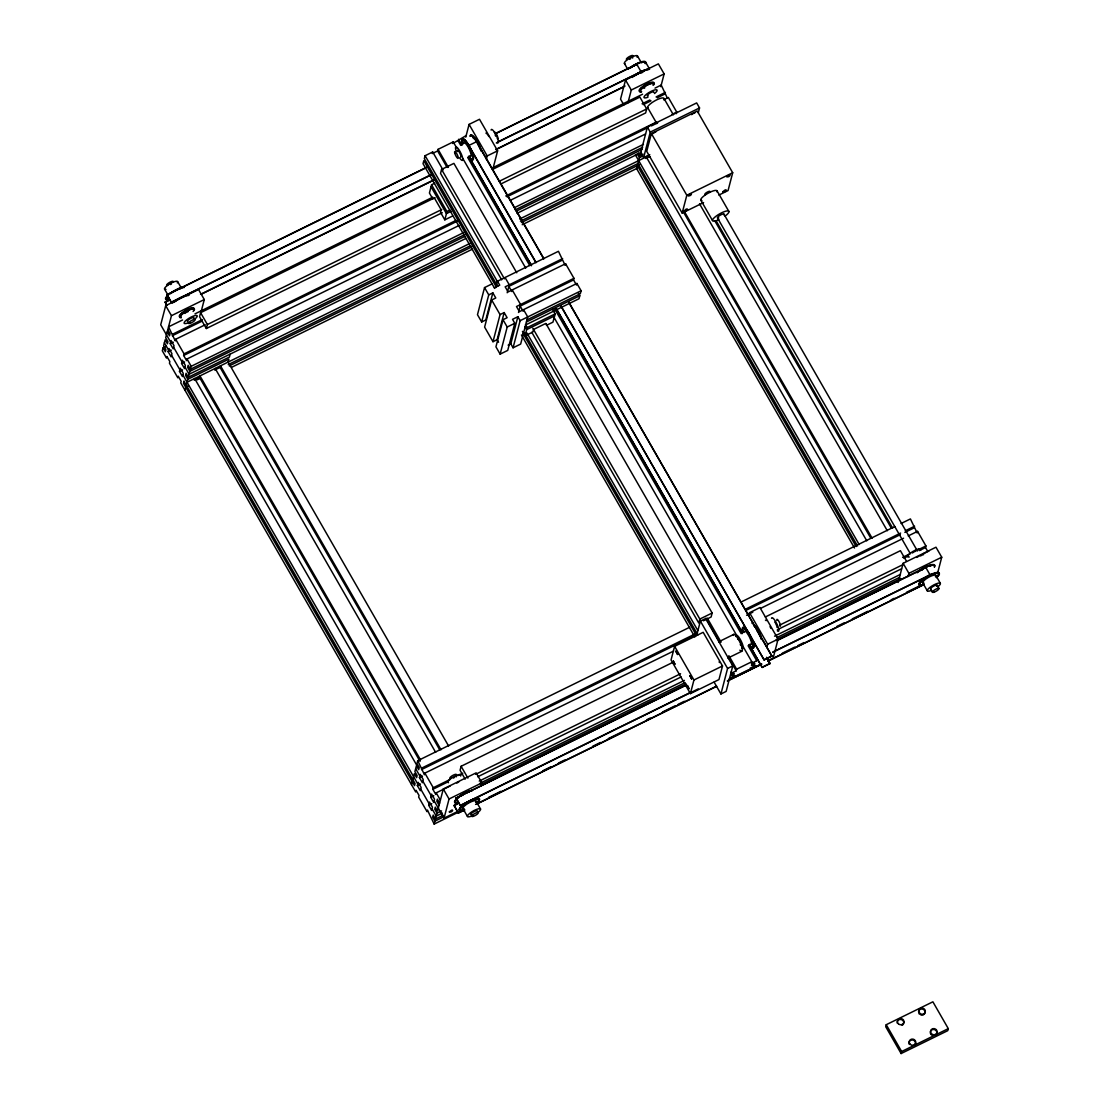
<?xml version="1.0" encoding="UTF-8"?>
<svg xmlns="http://www.w3.org/2000/svg" width="1109" height="1109" viewBox="0 0 1109 1109"><rect width="100%" height="100%" fill="white"/><g stroke="black" fill="none" stroke-linecap="round" stroke-linejoin="round"><path stroke-width="1.5" d="M166.78 305.419L165.144 302.105L168.249 300.581M179.09 298.626L171.313 302.438L167.085 294.634L426.785 167.196M200.965 312.322L204.292 299.555L198.539 289.532L165.698 305.654L160.708 324.798L170.647 342.113M171.313 302.438L167.085 294.634M166.184 346.299L163.078 347.824L162.302 350.777L166.502 358.068L166.918 356.474L169.857 361.603L169.441 363.197L177.828 377.795L178.244 376.201L181.183 381.33L180.767 382.924L415.695 791.937L416.111 790.343L419.05 795.458L418.634 797.066L427.02 811.649L427.436 810.055L434.16 824.084L460.582 811.109M165.698 305.654L171.451 315.677L165.698 337.774L167.958 341.711L167.417 343.79L165.158 339.839L163.619 345.745L165.879 349.695L165.338 351.761L163.078 347.824M168.166 351.692L168.998 348.503L171.937 353.632L171.105 356.821L168.166 351.692L171.271 350.167M170.231 343.707L171.063 340.518L174.016 345.648L173.184 348.836L170.231 343.707L173.281 342.224M205.207 324.771L175.679 339.271L175.264 340.865L168.54 326.85L182.528 319.974M179.492 371.404L180.323 368.216L183.262 373.345L182.43 376.533L179.492 371.404L182.597 369.879M181.571 363.433L182.403 360.245L185.342 365.374L184.51 368.562L181.571 363.433L184.607 361.936M458.987 225.515L187.005 358.983L186.589 360.577L183.637 355.462L184.052 353.854L175.679 339.271M434.991 197.665L200.59 312.696L199.551 316.689L206.343 328.514L442.297 212.72M184.967 390.216L185.73 387.263L188.461 385.918M186.27 385.197L187.809 379.292L185.536 375.341L186.076 373.276L188.35 377.212L229.411 357.07L230.173 354.118M188.35 377.212L189.889 371.307L187.615 367.37L188.156 365.291L190.429 369.242L465.517 234.235M190.429 369.242L191.192 366.289L187.005 358.983M206.343 328.514L207.383 324.521L200.59 312.696M420.061 761.412L199.551 377.49L199.967 375.896L420.477 759.817M439.732 749.836L220.081 367.412L220.497 365.818L441.008 749.739M443.059 170.01L432.704 151.975L425.107 155.704L424.345 158.656L497.691 286.358M432.704 151.975L432.288 153.569L437.625 150.949L438.041 149.355L453.234 141.897L456.686 147.913M434.673 183.248L431.567 184.773L429.419 193.021L432.857 199.01M516.739 272.786L453.9 163.37L441.576 169.427L440.536 173.406L501.656 279.828M453.234 141.897L452.819 143.491L466.168 135.561M465.752 137.156L469.079 124.388L479.504 119.273L497.622 150.824L492.646 169.968M452.597 216.019L444.82 219.845L446.969 211.597L431.567 184.773M486.366 159.128L487.198 155.939L469.079 124.388M492.133 283.849L484.536 287.578L477.48 314.693L481.666 321.984L485.77 319.974L492.84 292.859L488.736 294.869L481.666 321.984M492.84 292.859L495.778 297.988L491.675 299.998L484.619 327.113L492.992 341.711L497.095 339.701L504.165 312.572L500.062 314.596L492.992 341.711M495.82 287.605L497.47 281.229L558.451 251.299L565.16 265.328L565.576 263.734L508.102 291.944L505.163 286.815L562.637 258.605M507.187 292.776L509.267 284.791L505.066 277.5M504.165 312.572L507.118 317.701L503.001 319.725L495.945 346.84L500.131 354.131L507.728 350.402L514.798 323.287L512.524 319.337L517.861 316.73L520.135 320.667L513.065 347.796L520.662 344.067L527.732 316.938L523.531 309.647M500.131 354.131L507.201 327.016L503.001 319.725M518.513 312.488L520.592 304.518L512.206 289.92L511.79 291.515L508.851 286.385L562.221 260.199M513.065 347.796L510.805 343.845L517.861 316.73M545.822 323.426L533.498 329.47L532.847 332.021L525.042 335.847L527.191 327.599L525.472 324.618M411.494 784.631L412.271 781.679M412.811 779.613L414.35 773.708L416.61 777.645L417.15 775.579L414.891 771.628L416.429 765.737L418.689 769.674L419.23 767.594L416.97 763.657L417.733 760.705L689.715 627.237M417.358 785.546L418.19 782.358L421.129 787.487L420.297 790.675L417.358 785.546L420.463 784.021M419.438 777.575L420.269 774.387L423.208 779.516L422.377 782.704L419.438 777.575L422.474 776.078M673.537 651.094L424.872 773.125L424.456 774.72L417.733 760.705M552.532 309.425L555.11 313.902L552.961 322.151L546.46 325.339M428.684 805.273L429.516 802.084L432.455 807.213L431.623 810.402L428.684 805.273L431.789 803.748M430.763 797.302L431.595 794.099L434.534 799.229L433.702 802.417L430.763 797.302L433.799 795.805M450.185 785.99L436.197 792.852L435.782 794.446L432.843 789.317L433.259 787.723L424.872 773.125M573.963 278.317L516.489 306.528L519.428 311.657L576.902 283.447L576.486 285.041L573.547 279.925L573.963 278.317L565.576 263.734M660.812 86.668L664.139 73.901L658.372 63.878L625.531 80L620.541 99.145L623.84 104.87M434.16 824.084L434.922 821.131L432.662 817.181L433.203 815.101L435.463 819.052L443.24 815.24M435.463 819.052L437.001 813.147L434.742 809.21L435.282 807.13L437.542 811.081L443.295 788.984L476.149 772.862L481.902 782.885L481.07 786.073M627.957 102.777L631.284 90.023L625.531 80M578.274 293.15L579.785 295.77L579.023 298.723L525.652 324.923M576.902 283.447L581.102 290.752L580.326 293.705L526.955 319.891M457.504 811.552L444.057 818.137L449.048 798.993L443.295 788.984M672.22 662.669L461.108 766.277L460.069 770.27L465.17 779.142M464.602 810.055L458.377 813.105L454.08 805.619L457.268 803.775M698.254 688.883L460.332 805.633L456.021 798.147L686.249 684.891M458.377 813.105L454.163 805.3M460.332 805.633L456.104 797.828M492.424 169.483L639.893 97.107L646.686 108.945L645.646 112.938L501.282 183.775M637.162 153.721L639.436 157.658L637.897 163.564L857.548 545.988M643.012 154.096L639.976 155.579L647.393 127.105L696.66 102.929L699.543 107.933L698.296 112.73M649.777 154.622L643.622 157.644L650.262 132.123L647.393 127.105M718.882 195.073L728.059 190.568L732.702 172.741L697.256 111.025L651.371 133.537L646.727 151.365L682.174 213.08L703.591 202.573M667.202 97.8L661.227 85.06L655.003 88.124M676.324 113.686L676.74 112.078L668.353 97.495L663.695 99.782M682.174 213.08L686.818 195.253L651.371 133.537M674.605 646.325L671.056 659.952L690.394 693.61L718.965 679.581L722.514 665.968L703.175 632.31L674.605 646.325L693.943 679.997L690.394 693.61M532.833 328.292L699.834 619.058L698.795 623.05L531.793 332.284M696.646 635.471L700.389 621.109L705.601 618.559L732.786 665.885L726.145 691.42L720.933 693.971L714.127 682.146M546.002 323.745L712.158 613.014L711.119 617.006L703.411 620.777M720.933 693.971L727.573 668.45L700.389 621.109M729.209 679.803L729.625 678.209L734.962 675.589L734.546 677.183L749.739 669.725L750.155 668.131L755.492 665.511L755.077 667.105L761.148 664.125M731.288 671.818L730.873 673.413L736.21 670.793L736.626 669.198L728.849 655.682M748.7 615.869L749.532 612.681L759.956 607.566L778.088 639.117L773.098 658.261L768.62 660.451M743.182 646.727L751.805 661.74L751.403 663.348L756.74 660.728L757.156 659.12L749.379 645.604M766.818 647.42L767.65 644.232L749.532 612.681M766.624 657.318L769.993 663.626L762.188 667.452L749.351 644.648M568.806 302.05L771.933 656.154L764.143 659.98L561.015 305.876M898.151 582.461L903.128 563.317L935.982 547.208L941.735 557.217L937.576 573.173M908.229 535.924L917.559 531.35L917.143 532.944L910.42 518.929L901.09 523.503M908.063 576.528L908.895 573.339L903.128 563.317M927.734 551.381L925.516 547.541L925.932 545.947L917.559 531.35M886.243 1024.702L885.717 1026.726L901.118 1053.55L947.765 1030.663L948.292 1028.639L932.891 1001.815L886.243 1024.702L901.645 1051.526L901.118 1053.55M652.896 133.648L653.742 132.983M691.614 114.657L692.446 113.991M654.268 132.65L655.821 131.957M692.973 113.659L694.927 112.882M495.21 133.607L637.883 63.587M497.955 141.869L642.18 71.087A11.575 2.98 -29.9 0 1 648.557 69.229M776.452 640.628L926.902 566.796M772.973 651.94L931.2 574.282M471.575 159.419A11.575 2.745 63.9 0 0 470.382 148.287A11.575 2.745 63.9 0 0 462.203 140.191A11.575 2.745 63.9 0 1 468.234 144.336L468.871 145.459L476.676 141.633L543.84 258.563M167.002 294.939L425.149 168.263M495.127 133.926L636.635 64.474A10.633 2.745 -29.9 0 0 634.237 65.75M165.061 302.41L168.166 300.886M171.396 302.119L431.082 174.681M183.747 296.339L430.999 175M496.319 142.95L639.38 72.737M200.549 294.329L433.799 179.866M496.014 149.341L625.074 86.003M202.018 293.885L433.73 180.171M495.931 149.646L623.438 87.07M487.198 155.939L497.622 150.824M171.451 315.677L204.292 299.555M631.284 90.023L664.139 73.901M194.962 313.875L432.76 197.18M493.366 167.445L642.568 94.223M172.727 334.142L202.268 319.655M642.097 103.802L649.874 99.99M656.084 96.94L665.414 92.366M172.311 335.736L201.852 321.25M643.234 104.634L651.011 100.822M657.221 97.772L664.998 93.96M207.383 324.521L441.784 209.504M499.216 181.308L646.686 108.945M446.969 211.597L450.074 210.072M451.113 211.334L446.442 213.621L431.041 186.797M184.052 353.854L456.049 220.386M505.773 195.988L656.542 122.004M672.082 114.379L676.74 112.078M183.637 355.462L457.185 221.218M506.924 196.82L648.349 127.41M651.454 125.885L657.679 122.836M510.279 200.341L645.493 133.995M650.262 132.123L699.543 107.933M191.192 366.289L464.74 232.044M514.465 207.646L643.47 144.336M515.255 209.837L642.693 147.289M189.889 371.307L464.976 236.314M516.267 211.14L642.153 149.368M465.766 238.504L189.112 374.26L184.926 366.968M517.057 213.33L641.39 152.321M187.809 379.292L228.87 359.136L228.094 362.088L448.604 746.01M639.436 157.658L642.471 156.161M187.033 382.245L469.897 243.425M519.636 219.028L649.306 155.385M199.551 377.49L194.214 380.11L194.63 378.516L416.873 765.432M220.081 367.412L214.744 370.032L215.16 368.438L435.671 752.359M649.846 156.508L645.84 158.476L646.256 156.882L866.767 540.804M197.152 379.846L200.258 378.321M228.232 364.598L470.687 245.616M520.426 221.204L638.548 163.245M229.244 365.915L471.699 246.933M521.438 222.521L639.56 164.562M231.587 367.329L472.489 249.123M522.228 224.711L637.231 168.277M494.406 287.786L499.743 285.165L497.47 281.229M686.818 195.253L732.702 172.741M573.547 279.925L520.176 306.112L523.115 311.241M507.201 327.016L514.798 323.287M520.135 320.667L581.102 290.752M526.415 321.97L579.785 295.77M527.191 327.599L555.11 313.902M554.583 315.926L526.664 329.623L524.945 326.642M508.13 345.149L510.805 343.845M699.834 619.058L712.158 613.014M741.006 602.062L894.88 526.553M421.919 767.996L695.468 633.766M745.193 609.354L900.619 533.082M905.277 530.795L914.606 526.221M421.503 769.591L695.052 635.36M746.343 610.186L900.203 534.69M904.861 532.403L914.19 527.815M746.593 615.245L752.803 612.196M760.58 608.384L903.572 538.212M765.362 616.964L900.411 550.688L906.358 561.043M718.66 641.82L733.908 634.334M433.259 787.723L450.351 779.336M458.114 775.524L462.786 773.236M902.615 557.383L910.392 553.571M916.616 550.521L925.932 545.947M432.843 789.317L448.383 781.693M903.766 558.215L908.423 555.928M919.306 550.591L925.516 547.541M922.66 554.126L928.885 551.076M475.664 774.304L680.566 673.745M779.918 624.991L902.56 564.814M477.729 776.771L681.078 676.975M777.326 629.746L901.52 568.806M727.906 658.094L741.63 651.357M479.24 781.083L684.392 680.399M774.539 636.164L900.439 574.393M480.031 783.273L685.182 682.589M776.882 637.592L899.662 577.332M449.048 798.993L481.902 782.885M908.895 573.339L941.735 557.217M481.043 784.576L686.194 683.906M693.943 679.997L722.514 665.968M776.342 639.671L900.674 578.648M767.65 644.232L778.088 639.117M456.021 798.147L462.245 795.098M465.35 793.559L686.18 685.196M777.922 640.17L925.655 567.683M727.573 668.45L732.786 665.885M437.001 813.147L441.562 810.915M454.08 805.619L457.185 804.094M442.449 813.049L436.239 816.099L432.039 808.808M736.626 669.198L751.805 661.74M460.415 805.328L690.56 692.376M772.89 652.244L929.952 575.169M434.922 821.131L444.252 816.557M764.212 659.675L772.016 655.835M488.556 797.385L500.991 791.285M542.953 770.686L550.716 766.874M558.492 763.061L564.703 760.012M592.677 746.288L600.454 742.462M608.231 738.649L625.324 730.263M647.074 719.589L650.193 718.064M662.627 711.964L675.062 705.865M678.167 704.34L684.378 701.276M732.564 677.641L748.104 670.016M782.302 653.229L794.723 647.129M797.842 645.604L804.053 642.555M836.699 626.543L844.462 622.717M852.239 618.905L867.779 611.281M891.095 599.844L894.201 598.319M906.635 592.22L919.07 586.12M458.461 812.8L464.685 809.75M475.567 804.399L716.608 686.124M727.49 680.774L761.703 663.986M767.927 660.936L923.423 584.623M477.036 803.956L716.525 686.429M727.407 681.092L761.62 664.305M767.844 661.241L923.34 584.928M762.271 667.147L770.076 663.307M901.645 1051.526L948.292 1028.639M684.211 211.223C690.533 209.92 686.485 206.842 684.211 211.223L872.104 538.184M719.076 661.879L719.547 662.586M645.84 62.589L649.292 68.578M664.083 98.646L673.329 114.768M717.19 191.095L728.96 211.611M637.439 55.907L641.252 62.548M935.788 575.363L940.363 583.334M723.955 214.148L917.42 550.979M937.188 585.4L938.907 588.394M636.718 64.17L641.016 71.655M925.738 567.364L930.035 574.864M717.565 218.057L910.17 553.391M930.798 589.309L932.517 592.303M716.054 220.677L892.634 528.106M624.409 63.463L627.458 68.772M714.778 220.774L891.359 528.203M922.757 582.918L927.332 590.875M647.573 107.462L656.833 123.57M700.694 199.939L712.463 220.441M699.516 203.793L887.297 530.726M683.047 211.348L870.828 538.281M640.739 152.64L643.622 157.644M638.465 152.959L639.976 155.579M635.318 154.775L859.17 544.533M856.148 546.557L637.356 165.643L636.594 168.582L854.512 548.012M477.452 143.449L543.757 258.882M568.723 302.355L771.933 656.154M766.541 657.623L769.993 663.626M468.871 145.459L536.035 262.403M468.802 145.778L535.952 262.708M560.932 306.181L764.143 659.98M469.509 157.436L531.516 265.37M556.482 308.843L742.462 632.657M468.566 156.244L531.433 265.689M556.399 309.161L742.392 632.976M749.268 644.967L762.188 667.452M458.572 139.277L462.023 145.293M468.927 157.312L531.059 265.481M556.08 309.064L742.476 633.586M458.156 140.885L460.748 145.39M467.651 157.409L529.783 265.578M554.805 309.148L741.2 633.683M748.104 645.701L756.74 660.728M753.344 664.097L755.077 667.105M456.118 150.99A7.527 1.788 63.9 0 1 457.615 147.941A7.527 1.788 63.9 0 1 462.716 158.296L525.721 268.101M554.195 317.687L737.138 636.206M438.041 149.355L448.396 167.39M707.279 618.115L721.086 642.153M437.625 150.949L447.121 167.473M706.003 618.212L719.81 642.25M728.433 657.277L736.21 670.793M441.576 169.427L504.429 278.83M425.107 155.704L497.594 281.908M526.941 332.991L697.797 630.48M524.446 332.936L697.894 634.93M522.464 331.369L525.042 335.847M496.291 286.94L423.804 160.722L423.028 163.675L494.656 288.382M523.032 333.504L696.494 635.499M521.41 334.96L694.858 636.954M434.381 197.957L441.188 209.795L440.523 212.346L444.82 219.845M484.536 287.578L488.736 294.869M491.675 299.998L500.062 314.596M497.095 339.701L498.579 342.265M461.108 766.277L467.901 778.116M177.606 281.575L181.419 288.215M475.955 801.017L480.53 808.988M164.562 289.116L168.388 295.756M462.924 808.572L467.499 816.543M165.144 302.105L166.863 305.1M436.197 792.852L440.384 800.144M167.778 329.789L170.037 333.74L169.497 335.819L167.237 331.868M439.621 803.096L437.348 799.159L436.807 801.225L439.081 805.176M173.6 347.242L181.987 361.839M415.653 768.676L419.854 775.981M422.792 781.11L431.179 795.694M434.118 800.823L444.057 818.137M164.382 342.792L168.582 350.097M171.521 355.227L179.908 369.81M182.846 374.939L417.774 783.952M420.713 789.081L429.1 803.678M476.038 140.51L476.676 141.633M626.932 59.567A3.771 0.97 -29.9 0 1 629.441 56.517A3.771 0.97 -29.9 0 1 632.629 56.434M701.928 200.66A9.413 2.426 -29.9 0 1 707.597 193.493A9.413 2.426 -29.9 0 1 716.969 191.926M718.784 217.932A3.771 0.97 -29.9 0 1 717.883 216.948A3.771 0.97 -29.9 0 1 722.153 214.273A3.771 0.97 -29.9 0 1 723.803 214.799M718.84 219.707A9.413 2.426 -29.9 0 1 713.434 218.542A9.413 2.426 -29.9 0 1 726.353 211.043A9.413 2.426 -29.9 0 1 725.078 216.089M930.728 1033.99A3.299 3.091 14.6 0 1 932.017 1029.817A3.299 3.091 14.6 0 1 936.481 1031.162A3.299 3.091 14.6 0 1 935.192 1035.335M931.907 1035.182A3.299 3.091 14.6 0 1 931.241 1034.655M918.543 1011.907A3.299 3.091 14.6 0 1 923.132 1009.273A3.299 3.091 14.6 0 1 924.102 1014.375M923.409 1014.832A3.299 3.091 14.6 0 1 920.914 1015.012M919.458 1014.153A3.299 3.091 14.6 0 1 918.945 1013.474M897.278 1023.191A3.299 3.091 14.6 0 1 899.413 1019.587A3.299 3.091 14.6 0 1 903.475 1021.389A3.299 3.091 14.6 0 1 902.061 1025.312M909.38 1044.47A3.299 3.091 14.6 0 1 910.42 1040.422A3.299 3.091 14.6 0 1 914.8 1041.185A3.299 3.091 14.6 0 1 914.523 1045.357M754.536 626.502A7.527 1.788 63.9 0 1 755.257 626.973M756.102 627.874A7.527 1.788 63.9 0 1 759.734 634.182M760.372 635.901A7.527 1.788 63.9 0 1 761.024 638.673M474.084 138.209A7.527 1.788 63.9 0 1 480.363 149.133M458.059 798.175A7.527 1.941 -29.9 0 1 469.343 791.646M918.709 571.579A7.527 1.941 -29.9 0 1 930.091 565.992M640.447 90.813A7.527 1.941 -29.9 0 1 644.565 85.615A7.527 1.941 -29.9 0 1 652.979 82.967M180.102 316.176A7.527 1.941 -29.9 0 1 185.563 310.77A7.527 1.941 -29.9 0 1 193.146 308.635M470.008 136.338A11.575 2.745 63.9 0 1 473.959 137.516A11.575 2.745 63.9 0 1 480.072 148.897M462.786 143.907A11.575 2.745 63.9 0 1 462.301 141.786A11.575 2.745 63.9 0 0 462.772 143.92M471.699 136.033A10.633 2.523 63.9 0 1 473.917 137.973M474.305 138.459A10.633 2.523 63.9 0 1 475.65 140.386M462.841 142.867A10.633 2.523 63.9 0 1 462.661 141.245M920.29 585.067A11.575 2.98 -29.9 0 1 923.104 579.092A11.575 2.98 -29.9 0 1 936.717 572.494A11.575 2.98 -29.9 0 1 936.287 577.318M919.888 570.802A11.575 2.98 -29.9 0 1 931.116 565.257A11.575 2.98 -29.9 0 1 934.457 567.129M920.914 570.4A10.633 2.745 -29.9 0 1 923.256 568.945M929.592 566.034A10.633 2.745 -29.9 0 1 931.976 565.479M188.128 322.899A7.527 1.941 -29.9 0 1 185.161 321.194A7.527 1.941 -29.9 0 1 195.212 315.524A7.527 1.941 -29.9 0 1 194.671 319.184M180.961 317.229A7.527 1.941 -29.9 0 1 186.27 311.407A7.527 1.941 -29.9 0 1 193.618 310.076M184.995 313.431A3.771 0.97 -29.9 0 1 185.73 312.89M186.548 312.378A3.771 0.97 -29.9 0 1 188.253 311.546M187.851 321.555A3.771 0.97 -29.9 0 1 190.693 318.394A3.771 0.97 -29.9 0 1 193.562 318.546M647.919 107.989A9.413 2.426 -29.9 0 1 655.599 100.406A9.413 2.426 -29.9 0 1 663.861 99.477M457.532 803.11A11.575 2.98 -29.9 0 1 456.256 799.658M460.069 796.456A11.575 2.98 -29.9 0 1 472.282 790.703M457.684 802.68A10.633 2.745 -29.9 0 1 457.338 799.048M461.081 796.068A10.633 2.745 -29.9 0 1 463.41 794.599M457.31 802.722A11.575 2.98 -29.9 0 1 457.698 797.704A11.575 2.98 -29.9 0 1 472.046 790.301M472.087 814.671A3.771 0.97 -29.9 0 1 472.656 812.467A3.771 0.97 -29.9 0 1 477.3 811.15M463.978 810.194A10.633 2.745 -29.9 0 1 461.871 806.936A10.633 2.745 -29.9 0 1 474.888 799.395A10.633 2.745 -29.9 0 1 477.009 802.653M462.12 810.554A11.575 2.98 -29.9 0 1 461.94 805.841A11.575 2.98 -29.9 0 1 476.302 798.244A11.575 2.98 -29.9 0 1 476.482 802.971M461.982 810.166A10.633 2.745 -29.9 0 1 460.706 810.152M459.93 808.96A10.633 2.745 -29.9 0 1 465.392 803.554M476.44 798.632A10.633 2.745 -29.9 0 1 478.423 799.076M464.463 810.374A11.575 2.98 -29.9 0 1 461.053 807.283A11.575 2.98 -29.9 0 1 475.872 798.785A11.575 2.98 -29.9 0 1 476.704 803.36M471.672 816.058A7.527 1.941 -29.9 0 1 468.345 814.602A7.527 1.941 -29.9 0 1 478.326 808.821A7.527 1.941 -29.9 0 1 478.187 812.287M464.324 808.877A7.527 1.941 -29.9 0 1 468.386 803.166A7.527 1.941 -29.9 0 1 475.609 802.348M640.711 91.34A8.47 2.19 -29.9 0 1 644.329 85.476A8.47 2.19 -29.9 0 1 653.853 83.12M641.154 92.13A8.47 2.19 -29.9 0 1 645.729 85.698A8.47 2.19 -29.9 0 1 653.866 84.769M644.232 88.29A3.771 0.97 -29.9 0 1 644.828 87.777M632.255 77.436A11.575 2.98 -29.9 0 1 649.569 69.368M634.126 76.216A10.633 2.745 -29.9 0 1 638.534 73.236M636.788 74.553A11.575 2.98 -29.9 0 1 648.571 69.617M629.565 59.387A3.771 0.97 -29.9 0 1 630.397 58.874M632.088 58.042A3.771 0.97 -29.9 0 1 632.851 57.779M630.231 68.065A11.575 2.98 -29.9 0 1 641.529 62.215A11.575 2.98 -29.9 0 1 645.646 63.573M641.182 62.645A10.633 2.745 -29.9 0 1 642.957 62.284M644.786 62.548A10.633 2.745 -29.9 0 1 645.008 63.49M627.985 69.312A11.575 2.98 -29.9 0 1 640.143 62.187A11.575 2.98 -29.9 0 1 645.424 63.171M624.908 63.754A7.527 1.941 -29.9 0 1 630.73 57.571A7.527 1.941 -29.9 0 1 637.093 57.238M629.607 68.328A10.633 2.745 -29.9 0 1 638.812 62.991M640.947 62.256A10.633 2.745 -29.9 0 1 642.721 61.882M167.75 285.304A3.771 0.97 -29.9 0 1 167.265 284.07A3.771 0.97 -29.9 0 1 171.632 281.492A3.771 0.97 -29.9 0 1 172.893 282.268M180.878 316.994A8.47 2.19 -29.9 0 1 185.439 310.562A8.47 2.19 -29.9 0 1 193.576 309.647M181.322 317.784A8.47 2.19 -29.9 0 1 181.904 314.124A8.47 2.19 -29.9 0 1 191.926 308.759A8.47 2.19 -29.9 0 1 193.105 311.49M705.768 194.463A2.994 0.776 -29.9 0 1 705.421 193.41A2.994 0.776 -29.9 0 1 709.108 191.358A2.994 0.776 -29.9 0 1 709.455 192.412M458.197 797.426A8.47 2.19 -29.9 0 1 471.006 791.147M456.825 783.079A8.47 2.19 -29.9 0 1 458.766 782.039M470.438 135.963A11.575 2.745 63.9 0 1 474.472 137.488A11.575 2.745 63.9 0 1 480.488 148.717M457.421 151.559A3.771 0.887 63.9 0 1 459.486 152.377A3.771 0.887 63.9 0 1 460.554 157.021M462.55 143.671A10.633 2.523 63.9 0 1 465.697 142.007A10.633 2.523 63.9 0 1 472.351 155.496A10.633 2.523 63.9 0 1 469.19 157.159M462.716 158.296A7.527 1.788 63.9 0 1 459.445 157.755M462.952 143.463A10.633 2.523 63.9 0 1 462.675 141.702M462.744 140.469A10.633 2.523 63.9 0 1 463.16 139.845M463.895 139.859A10.633 2.523 63.9 0 1 464.907 140.524M471.228 150.713A10.633 2.523 63.9 0 1 472.767 155.302M473.044 157.062A10.633 2.523 63.9 0 1 472.975 158.296M462.356 144.115A11.575 2.745 63.9 0 1 465.406 141.176A11.575 2.745 63.9 0 1 472.891 156.521A11.575 2.745 63.9 0 1 468.539 156.785M463.825 143.269A7.527 1.788 63.9 0 1 469.454 149.646A7.527 1.788 63.9 0 1 469.537 155.856M487.808 134.813A8.47 2.01 63.9 0 1 488.889 136.559M473.141 137.35A8.47 2.01 63.9 0 1 480.308 147.941M480.793 149.66A8.47 2.01 63.9 0 1 481.029 151.06M472.905 137.766A8.47 2.01 63.9 0 1 474.68 139.318M448.48 782.691A7.527 1.941 -29.9 0 1 453.941 776.633A7.527 1.941 -29.9 0 1 460.651 776.023M453.359 778.102A3.771 0.97 -29.9 0 1 454.205 777.603M455.882 776.841A3.771 0.97 -29.9 0 1 456.589 776.633M909.283 557.009A7.527 1.941 -29.9 0 1 912.915 551.464A7.527 1.941 -29.9 0 1 920.498 550.369M919.957 556.053A7.527 1.941 -29.9 0 1 921.51 555.498M912.416 552.975A3.771 0.97 -29.9 0 1 913.192 552.434M914.038 551.935A3.771 0.97 -29.9 0 1 915.715 551.173M917.115 572.826A8.47 2.19 -29.9 0 1 923.839 567.697A8.47 2.19 -29.9 0 1 930.839 565.493M921.468 570.178A8.47 2.19 -29.9 0 1 923.326 569.014M916.672 557.425A8.47 2.19 -29.9 0 1 918.599 556.385M922.203 554.957A8.47 2.19 -29.9 0 1 923.617 554.666M917.531 572.05A11.575 2.98 -29.9 0 1 929.827 565.16A11.575 2.98 -29.9 0 1 934.249 566.713M930.839 589.142A3.771 0.97 -29.9 0 1 934.18 585.829A3.771 0.97 -29.9 0 1 936.523 586.342M923.825 584.54A10.633 2.745 -29.9 0 1 921.704 581.282A10.633 2.745 -29.9 0 1 934.721 573.741A10.633 2.745 -29.9 0 1 936.842 576.999M919.846 584.069A10.633 2.745 -29.9 0 1 927.554 576.444M924.31 584.72A11.575 2.98 -29.9 0 1 920.886 581.615A11.575 2.98 -29.9 0 1 935.705 573.131A11.575 2.98 -29.9 0 1 936.537 577.706M931.505 590.404A7.527 1.941 -29.9 0 1 928.178 588.948A7.527 1.941 -29.9 0 1 938.159 583.168A7.527 1.941 -29.9 0 1 938.02 586.633M924.157 583.223A7.527 1.941 -29.9 0 1 928.219 577.512A7.527 1.941 -29.9 0 1 935.441 576.68M450.753 778.366A3.771 0.97 -29.9 0 1 451.862 775.981A3.771 0.97 -29.9 0 1 456.409 774.636M733.174 635.429A9.413 2.232 63.9 0 1 740.285 642.943A9.413 2.232 63.9 0 1 739.855 650.165M485.936 133.066A7.527 1.788 63.9 0 1 486.768 133.898M491.065 130.003A7.527 1.788 63.9 0 1 496.582 135.991A7.527 1.788 63.9 0 1 496.915 142.576M495.224 135.27A3.771 0.887 63.9 0 1 495.668 136.144M776.841 620.458A3.771 0.887 63.9 0 1 779.128 621.816A3.771 0.887 63.9 0 1 779.918 626.114M172.422 303.09A11.575 2.98 -29.9 0 1 188.502 294.883M174.293 301.87A10.633 2.745 -29.9 0 1 176.373 300.359M187.421 295.438A10.633 2.745 -29.9 0 1 188.696 295.451M174.598 301.856A11.575 2.98 -29.9 0 1 188.738 295.285M167.376 299.458A10.633 2.745 -29.9 0 1 167.168 297.17M179.201 289.047A10.633 2.745 -29.9 0 1 181.335 288.312M168.429 299.083A10.633 2.745 -29.9 0 1 167.154 299.056M166.461 298.64A10.633 2.745 -29.9 0 1 168.097 295.451M178.965 288.645A10.633 2.745 -29.9 0 1 181.114 287.91M182.888 287.55A10.633 2.745 -29.9 0 1 184.163 287.564M167.348 300.026A11.575 2.98 -29.9 0 1 168.374 295.354M170.398 293.719A11.575 2.98 -29.9 0 1 182.708 287.605M168.831 299.416A11.575 2.98 -29.9 0 1 168.152 294.966M170.176 293.33A11.575 2.98 -29.9 0 1 184.205 286.995M165.976 289.435A7.527 1.941 -29.9 0 1 170.024 283.71A7.527 1.941 -29.9 0 1 177.26 282.892M170.55 284.528A3.771 0.97 -29.9 0 1 171.424 284.07M647.961 97.232A7.527 1.941 -29.9 0 1 645.008 95.54A7.527 1.941 -29.9 0 1 655.045 89.857A7.527 1.941 -29.9 0 1 654.518 93.53M641.64 91.631A7.527 1.941 -29.9 0 1 646.117 85.753A7.527 1.941 -29.9 0 1 652.993 85.213M648.211 95.845A3.771 0.97 -29.9 0 1 649.68 93.225A3.771 0.97 -29.9 0 1 653.728 92.449M641.002 73.069A8.47 2.19 -29.9 0 1 642.887 72.224M753.607 625.642A8.47 2.01 63.9 0 1 758.099 630.369A8.47 2.01 63.9 0 1 761.481 639.352M757.267 630.771A8.47 2.01 63.9 0 1 758.306 632.712M765.432 620.139A8.47 2.01 63.9 0 1 766.236 620.666M753.829 625.143A11.575 2.745 63.9 0 1 760.524 637.204M757.059 630.245A10.633 2.523 63.9 0 1 759.485 635.18M751.944 623.203A11.575 2.745 63.9 0 1 752.969 623.729M754.231 624.935A11.575 2.745 63.9 0 1 761.703 639.463M740.66 645.078A3.771 0.887 63.9 0 1 740.23 644.634M737.776 639.228A3.771 0.887 63.9 0 1 739.939 640.669A3.771 0.887 63.9 0 1 741.269 645.327M743.612 628.138A10.633 2.523 63.9 0 1 745.359 628.817M747.896 631.88A10.633 2.523 63.9 0 1 751.68 639.006M752.595 641.432A10.633 2.523 63.9 0 1 753.219 643.594M753.011 647.212A10.633 2.523 63.9 0 1 752.276 647.199M743.002 631.964A10.633 2.523 63.9 0 1 746.149 630.3A10.633 2.523 63.9 0 1 752.803 643.788A10.633 2.523 63.9 0 1 749.642 645.452M742.656 628.47A11.575 2.745 63.9 0 1 748.201 631.894A11.575 2.745 63.9 0 1 753.954 645.868A11.575 2.745 63.9 0 1 749.407 644.884M743.224 632.199A11.575 2.745 63.9 0 1 742.753 630.078M742.808 632.407A11.575 2.745 63.9 0 1 745.858 629.468A11.575 2.745 63.9 0 1 753.344 644.814A11.575 2.745 63.9 0 1 748.991 645.078M735.932 636.511A7.527 1.788 63.9 0 1 741.186 641.113A7.527 1.788 63.9 0 1 741.699 648.211M744.236 632.435A7.527 1.788 63.9 0 1 749.476 637.037A7.527 1.788 63.9 0 1 749.989 644.149M494.309 132.484A3.771 0.887 63.9 0 1 496.998 135.215A3.771 0.887 63.9 0 1 497.331 138.75M770.048 626.627A7.527 1.788 63.9 0 1 770.866 628.401M771.517 618.295A7.527 1.788 63.9 0 1 777.049 624.284A7.527 1.788 63.9 0 1 777.367 630.869M774.734 622.052A3.771 0.887 63.9 0 1 775.205 622.745M775.676 623.549A3.771 0.887 63.9 0 1 776.494 625.324M776.785 626.141A3.771 0.887 63.9 0 1 777.007 627.417M673.288 661.116L675.021 664.388L673.357 661.006M675.866 651.233L677.599 654.49L675.866 651.233M687.33 685.556L689.063 688.828L687.4 685.445M689.909 675.672L691.642 678.944L689.909 675.672M184.011 381.246L183.47 383.326L414.53 785.629L415.071 783.55L184.011 381.246M688.079 195.669C691.586 196.931 693.361 190.72 688.079 195.669M726.797 176.664C730.304 177.939 732.065 171.729 726.797 176.664M722.874 191.705C726.381 192.98 728.156 186.769 722.874 191.705M449.339 811.899C452.791 813.147 454.524 807.033 449.339 811.899M730.983 675.27C734.435 676.518 736.182 670.404 730.983 675.27M751.514 665.192C754.966 666.44 756.712 660.326 751.514 665.192M898.332 1023.732A3.299 3.091 14.6 0 0 903.863 1022.609A3.299 3.091 14.6 0 0 899.912 1018.616A3.299 3.091 14.6 0 0 898.332 1023.732M910.115 1044.234A3.299 3.091 14.6 0 0 915.632 1043.112A3.299 3.091 14.6 0 0 911.695 1039.133A3.299 3.091 14.6 0 0 910.115 1044.234M919.694 1013.252A3.299 3.091 14.6 0 0 925.211 1012.129A3.299 3.091 14.6 0 0 921.26 1008.15A3.299 3.091 14.6 0 0 919.694 1013.252M931.463 1033.768A3.299 3.091 14.6 0 0 936.98 1032.645A3.299 3.091 14.6 0 0 933.043 1028.653A3.299 3.091 14.6 0 0 931.463 1033.768M190.388 323.232A3.771 0.97 -29.9 0 0 195.129 319.669A3.771 0.97 -29.9 0 0 189.999 321.513A3.771 0.97 -29.9 0 0 190.388 323.232M934.041 592.192A3.771 0.97 -29.9 0 0 939.018 588.629A3.771 0.97 -29.9 0 0 934.083 590.251A3.771 0.97 -29.9 0 0 934.041 592.192M473.335 816.335A3.771 0.97 -29.9 0 0 478.312 812.772A3.771 0.97 -29.9 0 0 473.377 814.394A3.771 0.97 -29.9 0 0 473.335 816.335M454.773 153.153A3.771 0.887 63.9 0 0 457.948 158.379A3.771 0.887 63.9 0 0 456.603 153.416A3.771 0.887 63.9 0 0 454.773 153.153"/></g></svg>
